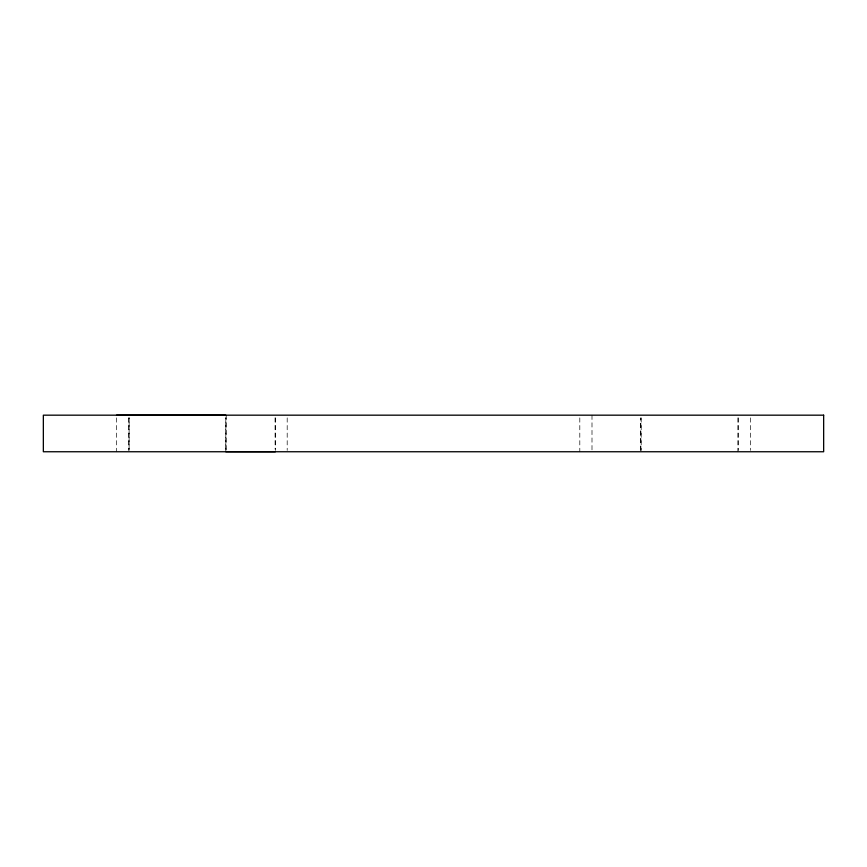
<?xml version="1.0" encoding="UTF-8"?>
<svg xmlns="http://www.w3.org/2000/svg" width="867" height="867" viewBox="0 0 867 867"><rect width="100%" height="100%" fill="white"/><g stroke="black" fill="none" stroke-linecap="round" stroke-linejoin="round"><path stroke-width="0.65" stroke-dasharray="4.33 3.25" d="M129.107 449.139L129.118 417.753M225.734 449.149L225.832 417.753M275.067 417.796L275.121 449.236M750.497 417.883L750.497 450.396M738.305 417.883L738.283 450.396M737.893 417.883L737.893 451.75M641.179 417.883L641.179 450.396M640.789 450.396L640.789 417.883L640.767 451.75M591.998 415.174L591.998 450.396M579.806 417.883L579.806 451.75M287.194 417.883L287.194 450.396M275.316 417.905L275.316 450.417M226.211 415.174L226.211 450.396M225.821 417.883L225.821 451.75M129.107 417.883L129.107 450.396M128.717 417.883L128.717 450.396M116.503 417.883L116.503 451.75"/><path stroke-width="1.3" d="M275.316 451.772L225.821 451.75M225.734 415.152L116.503 415.174M823.65 415.174L43.35 415.174L43.35 451.75L823.65 451.75L823.65 415.174"/></g></svg>
